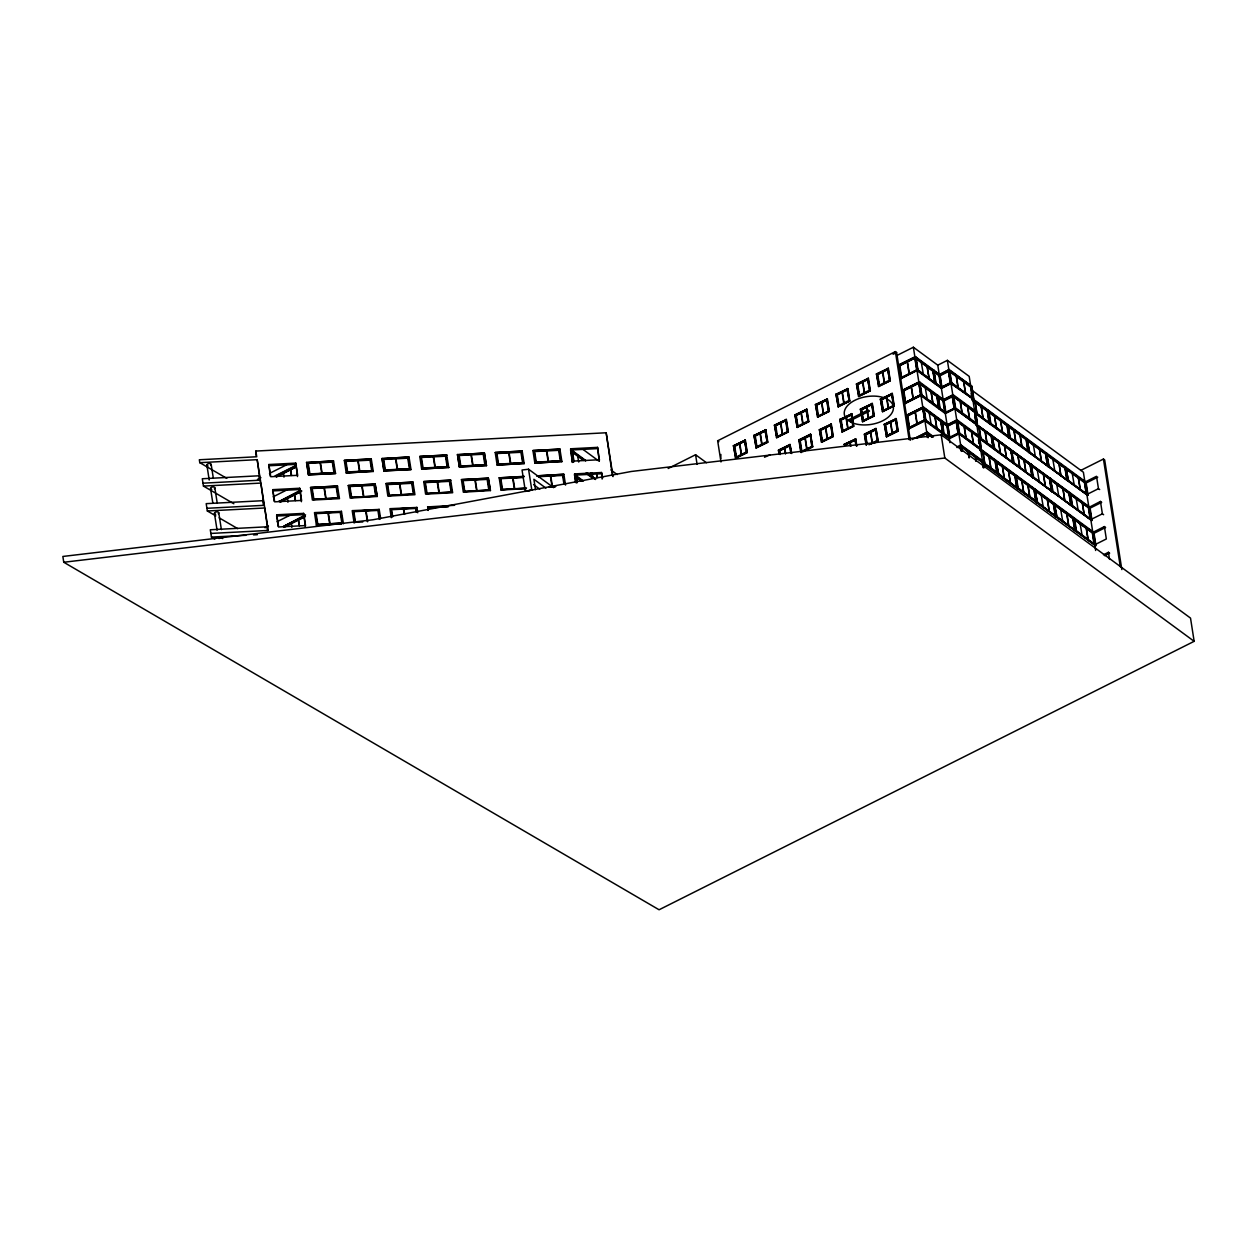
<?xml version="1.0" encoding="UTF-8"?>
<svg xmlns="http://www.w3.org/2000/svg" width="1257" height="1257" viewBox="0 0 1257 1257"><rect width="100%" height="100%" fill="white"/><g stroke="black" fill="none" stroke-linecap="round" stroke-linejoin="round"><path stroke-width="1.5" d="M613.039 476.607L606.173 432.769L255.847 451.059L256.255 456.118M255.847 451.059L256.742 456.762L199.329 459.763L199.784 462.67L257.198 459.669L260.215 481.431M270.286 476.23L268.841 464.524L295.772 463.11L297.689 475.303L270.758 476.717L268.841 464.524M274.215 501.37L272.785 489.649L299.716 488.25L301.617 500.443L274.686 501.842L272.785 489.649M278.158 526.494L276.713 514.789L303.644 513.375L305.561 525.567L278.63 526.982L276.713 514.789M297.485 476.56L295.772 463.11M301.429 501.7L299.716 488.25M306.567 462.56L333.529 460.942L335.556 473.512L308.484 474.926L306.567 462.56L333.529 460.942M308.484 474.926L306.598 462.356M309.379 474.282L334.629 472.758L309.379 474.282L307.651 462.875L332.869 461.555L334.598 472.962M305.357 526.824L303.644 513.375M310.526 487.48L337.473 486.082L310.526 487.48L312.412 500.05L339.484 498.636L337.473 486.082M311.595 488.015L336.813 486.695L311.595 488.015L313.307 499.406L338.557 497.898L313.307 499.406M315.538 513.139L340.773 511.819L315.538 513.139L317.267 524.546L342.517 523.022L317.267 524.546M341.511 523.87L316.371 525.175L341.543 523.666M335.556 473.512L308.515 474.706M344.324 460.376L371.271 458.978L344.324 460.376L346.209 472.946L373.313 471.328L346.209 472.946M347.105 472.318L372.355 470.794L370.595 459.591L345.376 460.91L347.105 472.318L372.355 470.794M341.401 511.41L314.486 512.605L316.371 525.175M348.252 485.516L375.199 484.102L348.252 485.516L350.153 498.086L377.241 496.468L375.199 484.102M349.32 486.035L374.539 484.715L349.32 486.035L351.033 497.442L376.267 496.122L374.539 484.715M351.033 497.442L376.299 495.918M353.264 511.175L378.498 509.855L353.264 511.175L354.993 522.566M370.595 459.591L372.323 470.998M382.018 458.616L408.996 457.014L411.008 469.568L383.935 470.982L382.018 458.616L408.996 457.014M377.241 496.468L375.167 484.306M383.935 470.982L382.049 458.412M384.831 470.338L410.081 468.814L384.831 470.338L383.102 458.931L408.336 457.627L410.049 469.034M379.127 509.446L352.211 510.641L354.128 523.006M385.978 483.552L412.925 482.138L385.978 483.552L387.879 496.106L414.936 494.708L412.925 482.138M387.046 484.071L412.265 482.751L387.046 484.071L388.759 495.478L414.024 493.954L388.759 495.478M391.006 509.195L416.224 507.891L391.006 509.195L392.137 516.878M411.008 469.568L383.966 470.778M419.775 456.448L446.722 455.034L419.775 456.448L421.661 469.018L448.765 467.4L421.661 469.018M422.556 468.374L447.806 466.85L446.062 455.647L420.828 456.967L422.556 468.374L447.806 466.85M416.853 507.467L389.937 508.676L391.288 517.711M423.719 481.572L450.65 480.174L423.719 481.572L425.604 494.142L452.661 492.728L450.65 480.174M424.772 482.107L449.99 480.787L424.772 482.107L426.5 493.498L451.719 492.194L449.99 480.787M426.5 493.498L451.75 491.99M428.181 510.436L427.663 506.712L428.213 510.232M446.062 455.647L447.775 467.054M457.469 454.673L484.448 453.07L486.459 465.624L459.386 467.038L457.469 454.673L484.448 453.07M459.386 467.038L457.501 454.468M460.282 466.41L485.532 464.886L460.282 466.41L458.569 455.003L483.788 453.683L485.501 465.09M461.445 479.608L488.376 478.194L461.445 479.608L463.33 492.178L490.434 490.56L488.376 478.194M462.497 480.127L487.716 478.823L462.497 480.127L464.226 491.534L489.476 490.01L464.226 491.534M495.227 452.504L522.174 451.106L495.227 452.504L497.128 465.074L524.216 463.456L497.128 465.074M490.434 490.56L488.345 478.398M498.008 464.43L523.273 462.922L521.514 451.719L496.295 453.039L498.008 464.43L523.273 462.922M524.185 476.34L499.139 477.849L524.153 476.544M523.509 476.953L500.192 478.367L523.478 477.157M526.227 488.69L501.087 489.994M525.237 488.36L501.952 489.57L526.526 487.952M521.514 451.719L523.242 463.126M532.952 450.54L559.899 449.126L532.952 450.54L534.853 463.11L561.942 461.492L534.853 463.11M535.733 462.466L560.999 460.942L535.733 462.466L534.021 451.059L559.239 449.755L560.968 461.146M563.183 474.879L537.917 476.403L563.183 474.879L564.613 484.416M563.843 474.266L536.865 475.869L563.843 474.266L565.556 485.061M570.662 448.78L572.391 462.403L570.662 448.78L597.578 447.366L599.322 460.989L597.578 447.366M575.502 482.232L574.59 473.905L601.522 472.506L602.354 477.801M606.173 432.769L612.536 475.963M602.15 479.058L601.522 472.506M528.537 469.207L531.821 490.057L525.395 491.408L522.048 470.008L528.568 469.238L553.614 487.653M257.465 479.436L260.906 477.707M269.485 473.402L286.675 464.791M295.961 465.436L275.047 475.916L276.163 476.654L296.149 466.63M277.231 475.366L296.401 465.75M275.723 476.34L295.709 466.316M276.54 476.906L283.406 473.465M295.851 467.227L290.697 469.804L291.561 475.319M273.162 496.814L286.895 489.916M299.889 490.56L279.431 501.37M281.159 500.49L300.329 490.89M279.667 501.464L301.303 490.607M301.743 490.937L280.091 501.794L279.101 500.962M280.468 502.046L287.334 498.589M301.491 491.487L294.641 494.928L295.505 500.443M265.038 527.751L268.464 526.023M277.059 521.718L290.807 514.82M305.561 514.82L283.359 526.51M285.103 525.63L304.273 516.014M305.247 515.747L283.595 526.604L304.021 516.894M284.412 527.17L291.263 523.729M305.435 516.627L298.569 520.068L299.433 525.583M573.019 462.089L571.856 450.273L585.683 460.439M576.052 481.478L575.8 475.413L583.468 481.054M582.227 480.693L575.706 476.686L581.582 481.007M588.355 474.502L591.937 476.34L587.538 473.103M587.145 474.172L591.748 477.55L592.754 476.937L592.204 473.465M720.984 461.963L717.653 440.783L895.377 351.614L896.602 352.526L910.335 440.249M893.114 354.27L896.602 352.526M668.158 468.5L695.577 454.735L706.434 462.717M897.058 355.417L913.368 347.231L937.769 365.174L949.899 442.668M733.444 445.669L745.354 440.107L747.302 452.489L735.722 458.302L733.444 445.669L735.722 458.302M753.964 435.378L765.874 429.815L767.807 442.197L756.227 448.011L753.964 435.378L756.227 448.011M774.469 425.102L786.379 419.524L788.328 431.905L776.732 437.719L774.469 425.102L776.732 437.719M794.958 414.81L806.868 409.248L808.817 421.629L797.221 427.443L794.958 414.81L797.221 427.443M815.463 404.518L827.373 398.956L829.321 411.338L817.741 417.151L815.463 404.518L817.741 417.151M835.984 394.242L847.894 388.664L849.826 401.046L838.246 406.859L835.984 394.242L838.246 406.859M856.488 383.951L868.398 378.373L870.347 390.754L858.751 396.568L856.488 383.951L858.751 396.568M876.459 373.926L888.369 368.364L890.302 380.745L878.722 386.559L876.459 373.926L878.722 386.559M733.774 445.921L745.354 440.107M754.294 435.629L765.874 429.815M774.799 425.337L786.379 419.524M795.288 415.061L806.868 409.248M815.793 404.77L827.373 398.956M836.314 394.478L847.894 388.664M856.818 384.186L868.398 378.373M876.789 374.162L888.369 368.364M734.072 445.921L736.162 457.438L734.072 445.921L744.568 440.641L746.658 452.174L744.568 440.641M754.577 435.629L756.683 447.146L754.577 435.629L765.073 430.365L767.179 441.883L765.073 430.365M775.098 425.337L785.924 420.309L787.683 431.591L776.857 436.619L775.098 425.337L776.857 436.619M795.587 415.061L797.676 426.579L795.587 415.061L806.083 409.782L808.172 421.315L806.083 409.782M816.092 404.77L826.917 399.742L828.677 411.023L817.867 416.051L816.092 404.77L817.867 416.051M836.596 394.478L838.702 406.011L836.596 394.478L847.092 389.214L849.198 400.732L847.092 389.214M857.117 384.186L859.207 395.719L857.117 384.186L867.613 378.923L869.703 390.456L867.613 378.923M877.087 374.162L879.177 385.695L877.087 374.162L887.583 368.898L889.673 380.431L887.583 368.898M734.402 446.156L744.898 440.893M754.907 435.865L765.403 430.601M775.428 425.573L785.924 420.309M795.917 415.297L806.413 410.033M816.422 405.005L826.917 399.742M836.926 394.714L847.422 389.45M857.447 384.422L867.943 379.158M877.402 374.413L887.913 369.149M744.647 441.364L739.854 443.768L741.52 454.406M765.152 431.072L760.359 433.476L762.025 444.114M785.672 420.781L780.864 423.185L782.53 433.838M806.161 410.505L801.353 412.909L803.019 423.546M826.666 400.213L821.874 402.617L823.539 413.254M847.171 389.921L842.379 392.325L844.044 402.978M867.691 379.63L862.899 382.049L864.565 392.687M887.662 369.621L882.854 372.025L884.519 382.662M898.535 365.08L915.552 356.784L917.704 370.155L900.829 378.624L898.535 365.08L915.347 356.642L939.985 374.712L942.074 388.114L917.516 370.014L915.347 356.642M720.874 454.453L720.795 458.585M899.242 365.394L915.175 357.648L899.242 365.394L901.332 377.681L917.076 369.794L901.332 377.681M916.102 357.742L933.087 371.035L934.988 383.181L918.003 369.888L916.102 357.742L939.875 375.183L941.65 387.659L950.606 383.165M735.832 457.202L746.344 451.939M756.353 446.911L766.849 441.647M797.347 426.343L807.842 421.079M838.372 405.76L848.868 400.496M858.877 395.468L869.373 390.204M878.847 385.459L889.343 380.195M735.392 458.067L747.302 452.489M755.897 447.775L767.807 442.197M776.402 437.483L788.328 431.905M796.891 427.207L808.817 421.629M817.411 416.915L829.321 411.338M837.916 406.624L849.826 401.046M858.437 396.332L870.347 390.754M878.392 386.308L890.302 380.745M918.003 369.888L900.829 378.624M937.769 365.174L947.385 360.35L969.194 376.377L983.524 467.557M933.087 371.035L935.711 383.369M933.652 371.444L936.229 383.259L941.1 387.675L935.554 383.589L933.652 371.444L939.875 375.183M764.523 457.218L769.803 454.971M778.963 453.793L778.413 450.242L789.993 444.444L791.706 453.526M800.835 452.347L798.902 439.966L810.482 434.152L812.745 446.785L802.814 451.766M819.407 429.674L831.317 424.112L833.265 436.493L821.669 442.307L819.407 429.674L821.669 442.307M839.912 419.382L851.822 413.82L853.77 426.202L842.19 432.015L839.912 419.382L842.19 432.015M860.432 409.091L872.342 403.528L874.275 415.91L862.695 421.724L860.432 409.091L862.695 421.724M880.403 399.082L892.313 393.504L894.246 405.901L882.665 411.699L880.403 399.082L882.665 411.699M778.413 450.242L790.323 444.679M798.902 439.966L810.812 434.403M819.737 429.925L831.317 424.112M840.242 419.634L851.822 413.82M860.762 409.342L872.342 403.528M880.717 399.317L892.313 393.504M779.623 454.248L779.026 450.493L789.852 445.465L791.03 452.991M799.845 440.453L810.341 435.189L812.116 446.471L801.62 451.734L799.515 440.201L801.62 451.734M820.365 430.161L830.861 424.897L832.621 436.179L822.125 441.443L820.035 429.91L822.125 441.443M840.87 419.869L851.366 414.606L853.142 425.887L842.63 431.151L840.54 419.634L842.63 431.151M861.375 409.578L871.871 404.314L873.646 415.596L863.15 420.859L861.045 409.342L863.15 420.859M881.346 399.553L891.842 394.289L893.617 405.587L883.121 410.85L881.016 399.317L883.121 410.85M789.6 445.936L784.808 448.34L785.641 453.667M810.089 435.66L805.297 438.065L806.963 448.702M830.61 425.369L825.802 427.773L827.483 438.41M851.115 415.077L846.322 417.481L847.988 428.118M871.62 404.785L866.827 407.189L868.493 417.827M891.59 394.777L886.798 397.181L888.463 407.818M902.51 390.189L919.307 381.751L943.913 399.852L946.018 413.254L921.491 395.169L904.6 403.591L902.51 390.189L904.789 403.748L921.931 395.028L939.576 407.991L921.302 395.342L918.946 382.615L903.202 390.503L905.103 402.649L921.035 394.902L905.103 402.649M902.699 390.33L919.511 381.908M903.202 390.503L919.134 382.757M939.639 408.494L937.659 395.845L919.401 383.196L937.031 396.159L938.932 408.305M847.925 420.152L868.131 410.018L869.53 411.039L849.308 421.174M939.309 375.057L948.501 369.904L950.606 383.401L973.986 399.757L971.865 386.26L949.161 369.558L938.869 374.727L940.974 388.13L951.69 382.804L973.484 398.83L951.03 383.149L949.114 370.909L971.567 386.59L973.484 398.83M948.249 370.689L939.309 375.183L948.249 370.689L951.03 383.636L941.414 388.46L917.013 370.516M940.142 375.717L948.422 371.553L950.198 382.961L941.933 387.109M801.29 451.499L812.116 446.471M821.795 441.207L832.621 436.179M842.316 430.915L853.142 425.887M862.821 420.624L873.646 415.596M882.791 410.615L893.617 405.587M802.485 451.514L812.745 446.785M821.355 442.055L833.265 436.493M841.86 431.78L853.77 426.202M862.365 421.488L874.275 415.91M882.335 411.463L894.246 405.901M941.21 387.329L950.151 382.835M937.031 396.159L937.958 395.452L939.388 409.201L937.282 395.798M938.256 396.238L940.157 408.384L945.704 412.469L939.498 408.714L938.256 396.238L943.803 400.323L945.138 412.453L954.534 408.289L944.903 413.254L942.813 399.852L953.089 394.698L975.809 411.385L977.255 425.227L975.133 411.715L952.429 395.028L954.55 408.541L1090.102 508.142L1092.034 520.539L971.724 432.345L973.531 443.862M855.766 438.976L843.856 444.538L855.766 438.976L856.881 446.046M866.026 444.868L864.36 434.246L875.956 428.433L878.219 441.066L874.903 442.731M884.331 424.238L896.241 418.66L898.189 431.041L886.609 436.855L884.331 424.238L886.609 436.855M864.36 434.246L876.286 428.684M884.661 424.473L896.241 418.66M855.31 439.761L844.484 444.774L855.31 439.761L856.19 445.402M866.466 443.894L864.989 434.482L875.485 429.218L877.59 440.751L870.582 444.271M884.959 424.473L895.785 419.445L897.545 430.742L887.049 436.006L884.959 424.473L887.049 436.006M864.989 434.482L875.815 429.47M885.289 424.709L895.785 419.445M845.16 445.198L849.952 442.794L850.518 446.329M855.059 440.233L850.266 442.637L850.816 446.188M875.563 429.941L870.771 432.345L872.437 442.983L877.229 440.578L875.485 429.218M895.534 419.917L890.742 422.336L892.407 432.974L897.545 430.742M906.438 415.329L923.455 407.048L925.608 420.419L908.732 428.888L906.438 415.329L923.251 406.891L947.841 424.976L949.946 438.394L925.419 420.278L923.251 406.891M907.145 415.658L909.251 427.946L907.145 415.658L922.874 407.755L925.231 420.482L943.488 433.115L925.875 420.168L923.974 408.022L940.959 421.299L942.86 433.445M907.35 415.8L923.078 407.897M943.237 400.307L952.869 395.358M943.803 400.323L937.596 396.568M950.009 371.004L971.865 386.26M976.752 424.285L954.959 408.274L953.042 396.034L975.495 411.715L977.412 423.955L955.619 407.944L953.717 395.704M944.086 400.842L952.35 396.693L954.142 408.085M870.253 444.02L877.59 440.751M886.719 435.755L897.215 430.491L895.455 419.21M868.933 444.742L872.138 443.14L870.472 432.502L865.664 434.906L867.063 443.768M872.924 443.312L878.219 441.066M886.279 436.619L898.189 431.041M909.047 427.804L924.775 419.901M908.528 428.747L925.875 420.168M954.55 408.541L1089.505 506.917L1091.61 520.319L980.303 439.274M954.974 408.761L945.343 413.584L920.941 395.641M940.959 421.299L943.567 433.634M948.972 437.939L943.426 433.854L942.184 421.378L947.731 425.447L949.632 437.593L944.086 433.524L942.184 421.378M912.079 439.604L927.195 432.015L933.511 436.698M915.63 438.065L927.399 432.157L927.965 436.022M916.337 438.127L926.833 432.864M916.542 438.284L927.022 433.021L927.572 436.493M919.338 437.263L926.708 433.555L927.305 437.373M932.317 436.383L927.273 433.461L931.688 436.713M979.737 436.525L981.183 450.367L979.737 436.525L957.033 419.838L946.741 424.992L948.705 437.405M947.181 425.322L956.813 420.498M947.181 425.447L956.577 421.284L947.621 425.777L924.319 408.509M947.731 425.447L941.524 421.708M975.809 411.385L974.835 412.06L953.042 396.034M1016.662 487.685L1014.76 475.539L996.173 461.885L998.718 473.7L1016.662 487.685L998.074 474.03L995.953 460.926L958.902 433.414L956.986 421.174L979.439 436.87L980.696 449.44M948.014 425.982L956.294 421.833L958.07 433.241M972.949 410.285L989.353 423.138L987.452 410.992L988.363 410.316L990.469 423.719M949.082 437.593L958.023 433.115L1094.03 533.298L1095.978 545.679L983.383 463M949.522 437.923L958.478 433.429M948.846 438.41L959.562 433.084L981.356 449.095M958.902 433.901L949.286 438.724L924.885 420.781M988.081 410.662L990.202 423.766L1009.434 437.106L990.846 423.436L989.825 424.049L987.719 410.63M957.096 446.895L960.961 444.962L983.665 461.649L984.577 467.431M957.08 447.586L960.741 445.622M961.464 449.786L961.574 445.968L983.367 461.979L984.2 467.227M979.439 436.87L956.986 421.174M1008.79 437.42L1006.888 425.275L1007.8 424.615L1009.905 438.017M975.903 424.74L992.024 435.802L994.146 448.89L1012.733 462.56L994.79 448.576L992.244 436.745L1010.832 450.415L1012.733 462.56M1007.533 424.96L1009.654 438.049L1028.87 451.404L1010.282 437.735L1009.261 438.332L1007.171 424.929M979.344 438.017L993.926 447.948L956.373 420.168L958.478 433.681M1010.282 437.735L1008.381 425.589L1026.969 439.259L1029.09 452.347L1047.678 466.017L1029.734 452.033L1027.189 440.201L1045.777 453.871L1047.678 466.017M983.665 461.649L982.707 462.325L960.914 446.298M1011.099 450.053L1013.205 463.472L1011.398 451.97M1010.832 450.415L1013.582 463.189L1032.17 476.843L1014.226 462.859L1011.681 451.043L1030.269 464.697L1032.17 476.843M979.832 449.865L995.953 460.926M1029.734 452.033L1028.713 452.63L1027.252 438.897L1029.342 452.316M983.288 463.142L997.854 473.072L983.917 462.827M998.718 473.7L997.697 474.313L995.591 460.895M1045.777 453.871L1048.527 466.646L1067.114 480.3L1049.171 466.316L1046.625 454.5L1065.213 468.154L1067.114 480.3M1030.269 464.697L1033.034 477.471L1051.606 491.141L1033.663 477.157L1031.117 465.326L1049.705 478.996L1051.606 491.141M1014.76 475.539L1015.672 474.879L1017.777 488.282M1049.171 466.316L1048.149 466.928L1046.688 453.196L1048.794 466.598M996.817 461.555L1015.405 475.225L1017.526 488.313L1036.742 501.653L1018.154 487.999L1017.133 488.596L1015.342 477.11M1065.213 468.154L1067.979 480.928L1086.567 494.598L1085.294 482.122L1066.077 468.782L1068.607 480.614L1087.195 494.268M1049.705 478.996L1052.47 491.77L1071.058 505.44L1053.115 491.456L1050.569 479.624L1069.157 493.294L1071.058 505.44M1015.625 476.167L1034.841 489.507L1036.962 502.611L1055.55 516.266L1037.606 502.297L1035.061 490.466L1053.649 504.12L1055.55 516.266M1080.69 470.448L1103.442 459.041L1104.667 459.936L1121.841 569.594M1068.607 480.614L1067.586 481.211L1066.125 467.494L1068.23 480.897M1037.606 502.297L1036.585 502.894L1035.124 489.162L1037.214 502.564M1084.932 482.107L1096.513 476.293L1098.461 488.674L1099.671 489.57M972.431 399.176L1086.158 483.002L1097.738 477.189M1069.157 493.294L1071.907 506.068L1090.495 519.722L1102.389 513.83L1103.615 514.726M1070.65 493.592L1072.551 505.738L1091.139 519.408L1089.238 507.262L1070.006 493.922L1088.593 507.577L1090.495 519.722M1053.649 504.12L1056.399 516.91L1074.986 530.564L1057.043 516.58L1054.497 504.764L1073.085 518.418L1074.986 530.564M1086.881 494.488L1098.461 488.674M1072.551 505.738L1071.53 506.351L1070.068 492.618L1072.158 506.021M1057.043 516.58L1056.021 517.193L1054.56 503.46L1056.666 516.863M1088.593 507.577L1100.456 501.449L1101.682 502.344L1090.102 508.142M1073.085 518.418L1075.851 531.192L1094.438 544.862L1093.166 532.387L1073.949 519.047L1092.522 532.717L1094.438 544.862M1095.067 544.532L1076.479 530.878L1075.458 531.475L1073.997 517.743L1076.102 531.161M1092.804 532.402L1104.4 526.589L1105.61 527.484L1094.03 533.298M1094.753 544.784L1106.333 538.97L1104.4 526.589M1103.457 554.793L1108.423 552.31L1109.648 553.206L1104.683 555.688M1194.15 641.321L659.077 909.769L63.761 562.256L62.85 556.458L372.858 519.785L631.234 471.485L941.179 434.812L1190.52 618.098L1194.15 641.321L944.824 458.019L63.761 562.256M525.379 491.283L531.821 490.057M268.652 465.781L295.584 464.383M570.458 450.037L597.389 448.623M459.433 466.834L486.49 465.42M572.595 461.13L599.526 459.732M202.99 483.175L260.419 480.174M259.633 480.221L258.942 475.79L202.298 478.744L203.445 486.082L260.859 483.081L263.86 504.717M523.179 477.503L513.045 478.037L514.694 488.564M538.562 476.702L550.393 476.089L552.043 486.616M272.58 490.921L299.512 489.507M574.386 475.162L601.317 473.763M549.403 486.883L555.798 486.428M549.372 487.088L555.201 486.789M206.934 508.299L264.347 505.314M263.577 505.345L262.839 500.695L206.195 503.648L207.342 510.971L264.771 507.985L267.505 527.956M427.631 506.917L454.61 505.298M448.136 506.225L428.7 507.435L448.105 506.43M429.344 507.734L441.176 507.121M441.553 507.105L448.309 506.744M276.524 516.046L303.456 514.647M362.786 521.969L355.527 522.221L353.877 511.678L365.708 511.049L367.358 521.592M210.862 533.439L268.275 530.438L257.198 459.669M267.505 530.485L266.94 526.809L210.296 529.763L211.443 537.1L245.885 535.293M253.537 534.901L257.371 534.696M199.784 462.67L226.81 478.367M203.445 486.082L233.849 503.743M207.342 510.971L215.795 515.889M219.174 517.853L237.746 528.647M211.443 537.1L214.79 539.049M971.567 386.59L949.773 370.564L951.69 382.804M949.444 371.475L956.263 376.487L958.07 388.004M972.117 390.424L1083.393 472.239L1095.648 550.503M971.96 399.6L987.452 410.992M1006.888 425.275L988.945 411.29L990.846 423.436M915.772 358.606L932.898 371.192L934.689 382.631M933.92 371.978L939.058 375.749M972.132 400.04L987.232 411.149L989.023 422.572M988.631 412.17L1006.684 425.447M1008.067 426.469L1026.121 439.73L1027.912 451.169M1027.519 440.751L1045.557 454.028L1047.348 465.451M1046.955 455.05L1065.009 468.311L1066.8 479.75M1066.392 469.348L1084.445 482.609L1086.237 494.048M975.511 412.736L1088.091 495.384L1086.158 483.002M917.359 370.218L934.988 383.181M953.387 396.599L960.191 401.611L961.998 413.129M974.913 412.5L967.796 407.189L969.603 418.707M975.416 412.893L989.353 423.138M976.359 414.15L1087.666 495.179L1085.577 481.777L951.25 382.992L949.161 369.558M976.359 424.316L992.024 435.802M992.873 436.43L1011.461 450.085M1012.325 450.713L1030.913 464.383M1031.761 465.011L1050.349 478.681M1051.198 479.31L1069.786 492.964M918.836 382.238L943.693 400.637L952.193 395.829L954.094 407.975M919.715 383.746L936.826 396.332L938.618 407.755M937.863 397.102L942.986 400.873M976.076 425.18L991.176 436.273L992.967 447.712M992.559 437.295L1010.612 450.572M1012.011 451.593L1030.064 464.87L1031.84 476.293M1031.447 465.891L1049.501 479.153L1051.292 490.591M1050.883 480.174L1068.937 493.451L1070.728 504.874M1070.336 494.472L1088.389 507.734L1090.165 519.172M921.475 395.122L919.307 381.751M957.315 421.739L964.135 426.752L965.942 438.269M923.974 408.022L941.587 420.969M1034.841 489.507L1016.253 475.853L1018.154 487.999M1035.705 490.151L1054.277 503.806M1055.142 504.434L1073.729 518.104M923.644 408.886L940.755 421.456L942.546 432.895M941.792 422.242L946.914 426.013M980.004 450.305L995.104 461.413L996.895 472.836M996.502 462.435L1014.556 475.696M1015.939 476.733L1033.992 489.994L1035.784 501.433M1035.391 491.016L1053.429 504.293L1055.22 515.716M1054.827 505.314L1072.881 518.575L1074.672 530.014M1074.264 519.597L1092.317 532.874L1094.109 544.297M891.842 394.289L893.256 405.414M960.505 446.408L960.599 449.55M961.259 446.863L968.063 451.876L968.974 457.642M982.785 462.765L975.668 457.454L976.265 461.303M984.231 464.414L1095.538 545.444L1093.449 532.041L959.122 433.256L957.033 419.838M926.723 432.502L932.867 437.027M927.587 434.011L931.783 437.09M871.871 404.314L873.285 415.423M851.366 414.606L852.78 425.714M830.861 424.897L832.275 436.006M810.341 435.189L811.755 446.298M789.852 445.465L790.716 453.023M717.653 440.783L718.878 441.678M582.792 449.252L598.426 460.753M610.933 469.945L617.187 474.549M571.228 450.603L585.636 460.958M583.531 460.188L572.422 451.232L574.04 461.649M572.092 452.096L583.437 460.439M592.754 476.937L595.692 479.09M586.249 472.711L595.457 479.498M575.156 475.727L581.3 480.253M576.02 477.236L581.614 481.337M545.931 488.125L533.879 479.278L535.513 489.68M533.581 484.621L539.772 489.177M559.899 449.126L561.91 461.696M522.174 451.106L524.185 463.66M484.416 453.274L486.459 465.624M446.722 455.034L448.733 467.604M416.884 507.262L417.733 512.762M371.271 458.978L373.282 471.532M379.158 509.242L380.588 518.261M341.433 511.206L343.444 523.76M927.195 432.015L928.122 437.735M1103.442 459.041L1120.317 566.766M1100.456 501.449L1102.389 513.83M1108.423 552.31L1109.522 559.381M1084.665 482.452L1086.567 494.598M1078.553 478.273L1080.344 489.711M1082.497 503.413L1084.288 514.836M1086.425 528.537L1088.216 539.976M1078.365 478.147L1080.156 489.57M1082.308 503.271L1084.1 514.71M1086.237 528.411L1088.028 539.834M1072.284 473.669L1074.264 485.233M1076.228 498.809L1078.207 510.373M1080.156 523.933L1082.136 535.498M1074.578 518.732L1076.479 530.878M1060.908 475.413L1059.117 463.99L1060.719 475.272M1064.836 500.553L1063.045 489.114L1064.648 500.412M1066.989 514.254L1068.78 525.677M1066.8 514.113L1068.591 525.536M1052.847 459.386L1054.827 470.951M1056.776 484.511L1058.755 496.075M1060.719 509.635L1062.699 521.215M1039.665 449.692L1041.456 461.13M1043.609 474.832L1045.4 486.255M1047.537 499.956L1049.328 511.395M1039.476 449.55L1041.267 460.989M1043.42 474.69L1045.211 486.113M1047.348 499.815L1049.139 511.253M1033.411 445.088L1035.375 456.652M1037.339 470.212L1039.319 481.792M1041.283 495.352L1043.247 506.917M1026.341 439.573L1028.242 451.719M1034.197 489.837L1036.114 501.983M1020.228 435.393L1022.02 446.832M1024.172 460.533L1025.948 471.956M1028.1 485.658L1029.892 497.096M1020.04 435.268L1021.831 446.691M1023.984 460.392L1025.775 471.831M1027.912 485.532L1029.703 496.955M1014.148 430.931L1015.939 442.37M1018.091 456.071L1019.883 467.494M1022.02 481.195L1023.811 492.634M1013.959 430.79L1015.75 442.228M1017.903 455.93L1019.694 467.353M1021.831 481.054L1023.622 492.493M1000.792 421.111L1002.583 432.534M1004.72 446.235L1006.511 457.674M1008.664 471.375L1010.455 482.798M1000.603 420.969L1002.395 432.408M1004.532 446.109L1006.323 457.532M1008.475 471.234L1010.267 482.672M994.711 416.633L996.502 428.071M998.639 441.773L1000.431 453.196M1002.583 466.897L1004.374 478.336M994.523 416.507L996.314 427.93M998.451 441.631L1000.242 453.07M1002.395 466.771L1004.186 478.194M992.307 435.441L993.768 449.173L991.663 435.77M996.235 460.581L998.341 473.983M991.38 436.116L993.281 448.262M995.324 461.256L997.225 473.402M981.34 406.812L983.131 418.251M985.284 431.952L987.075 443.375M989.212 457.077L991.003 468.515M981.151 406.671L982.943 418.11M985.095 431.811L986.886 443.234M989.023 456.935L990.815 468.374M975.275 402.35L977.05 413.773M979.203 427.474L980.994 438.913M983.131 452.614L984.922 464.037M975.086 402.209L976.862 413.647M979.014 427.333L980.806 438.772M982.958 452.473L984.734 463.896M971.205 386.59L973.311 400.103M983.917 467.777L983.005 461.979L960.301 445.292L961.212 451.074M972.478 398.595L970.671 387.077L963.852 382.065L965.659 393.582M974.599 412.202L976.406 423.719M978.543 437.342L980.35 448.859M982.33 462.435L983.147 467.635M971.158 393.268L971.755 397.071M974.803 416.491L975.401 420.294M978.433 439.73L979.03 443.532M965.455 393.441L963.663 381.924L956.467 376.629L958.274 388.146M969.398 418.565L967.591 407.048L960.395 401.753L962.202 413.27M973.327 443.705L971.535 432.188L964.339 426.909L966.146 438.426M976.061 461.146L975.463 457.312L968.267 452.017L969.178 457.784M957.645 420.844L959.562 433.084M961.574 445.968L962.406 451.2M953.089 394.698L955.21 408.195M960.961 444.962L961.872 450.744M947.385 360.35L961.652 451.389M956.121 420.969L958.023 433.115M941.179 434.812L944.824 458.019M927.305 367.091L929.096 378.514L927.132 366.965M931.248 392.215L933.04 403.654M935.177 417.355L936.968 428.794M931.06 392.09L932.851 403.513M934.988 417.23L936.779 428.653M921.365 362.723L923.329 374.287M925.293 387.847L927.257 399.412M929.237 412.987L931.201 424.552M920.03 382.882L921.931 395.028M927.917 433.146L928.467 436.619M915.552 356.784L917.641 370.187M919.48 381.908L921.585 395.327M923.424 407.064L925.513 420.467M915.74 359.801L916.274 363.273M913.368 347.231L927.367 436.336M916.652 369.621L914.86 358.198L907.475 361.89L909.267 373.329M909.031 373.439L907.24 362.016L899.855 365.708L901.646 377.147M903.406 390.66L905.307 402.806M895.377 351.614L909.157 439.667M888.039 368.112L889.987 380.494M891.983 393.268L893.916 405.65M895.911 418.424L897.859 430.805M884.221 382.819L882.555 372.182L877.763 374.586L879.429 385.223M888.165 407.975L886.499 397.322L881.707 399.742L883.372 410.379M868.068 378.137L870.017 390.518M872.012 403.293L873.945 415.674M875.956 428.433L877.889 440.83M864.25 392.828L862.585 382.191L857.793 384.595L859.458 395.232M868.194 417.984L866.529 407.347L861.736 409.751L863.402 420.388M865.319 434.733L866.796 444.145M864.69 434.498L866.356 445.104M847.564 388.429L849.496 400.81M851.508 413.584L853.44 425.966M855.436 438.724L856.551 445.811M854.98 439.51L855.891 445.544M843.746 403.12L842.08 392.483L837.288 394.887L838.953 405.524M847.689 428.276L846.024 417.638L841.216 420.042L842.881 430.68M827.059 398.72L828.992 411.102M830.987 423.86L832.935 436.258M826.587 399.506L828.332 410.85M823.241 413.412L821.575 402.774L816.767 405.178L818.433 415.816M827.169 438.567L825.503 427.93L820.711 430.334L822.377 440.971M806.538 409.012L808.487 421.394M810.482 434.152L812.415 446.534M802.72 423.703L801.055 413.066L796.262 415.47L797.928 426.107M806.664 448.859L804.999 438.222L800.206 440.626L801.872 451.263M799.232 440.217L801.165 452.599M786.049 419.288L787.998 431.67M789.993 444.444L791.376 453.274M785.594 420.074L787.338 431.418M782.231 433.979L780.566 423.342L775.773 425.746L777.439 436.383M785.342 453.808L784.509 448.498L779.717 450.902L780.267 454.453M779.356 450.729L779.953 454.484M778.743 450.493L779.293 454.028M765.544 429.58L767.477 441.961M761.726 444.271L760.061 433.634L755.268 436.038L756.934 446.675M745.024 439.871L746.972 452.253M741.221 454.563L739.556 443.925L734.748 446.329L736.413 456.967M695.577 454.735L697.085 464.367M601.867 473.999L602.637 477.943M596.871 473.7L597.468 477.503M596.698 473.575L597.295 477.377M591.717 473.276L592.393 477.236M591.387 472.868L592.11 477.251M591.151 473.716L591.748 477.55M590.759 473.182L591.293 476.654M577.67 456.212L578.739 462.057M576.35 476.372L577.167 481.572M571.856 450.273L573.663 461.775M575.8 475.413L576.916 482.955M572.595 456.762L573.412 461.963M574.59 473.905L575.973 482.735M563.984 484.228L562.602 475.445L550.77 476.057L552.42 486.6M514.317 488.596L512.667 478.053L500.836 478.666L502.486 489.209M500.223 478.163L501.952 489.57M487.716 478.823L489.444 490.214M488.8 489.916L487.15 479.388L475.319 480.001L476.969 490.544M476.592 490.56L474.942 480.017L463.11 480.63L464.76 491.173M449.959 480.991L451.719 492.194M451.074 491.896L449.425 481.352L437.593 481.965L439.243 492.508M438.866 492.524L437.216 481.981L425.385 482.609L427.034 493.153M412.265 482.751L413.993 494.158M416.224 507.891L416.774 511.819M413.349 493.86L411.699 483.317L399.867 483.929L401.517 494.472M416.193 511.96L415.643 508.457L403.811 509.069L404.644 514.333M401.14 494.504L399.49 483.961L387.659 484.573L389.309 495.117M404.267 514.364L403.434 509.085L391.618 509.698L392.718 516.737M378.498 509.855L379.928 519.392M374.507 484.935L376.267 496.122M375.623 495.824L373.973 485.281L362.142 485.909L363.792 496.452M379.3 519.204L377.917 510.421L366.086 511.033L367.735 521.576M363.414 496.468L361.765 485.925L349.933 486.538L351.583 497.081M336.813 486.695L338.526 498.102M340.773 511.819L342.485 523.226M337.882 497.803L336.232 487.26L324.4 487.873L326.05 498.416M341.841 522.928L340.191 512.385L328.36 512.997L330.01 523.54M325.673 498.432L324.023 487.889L312.192 488.517L313.857 499.045M329.633 523.572L327.983 513.029L316.151 513.642L317.801 524.185M291.341 475.429L290.477 469.914L283.611 473.355L283.972 477.141M295.285 500.553L294.421 495.038L287.554 498.479L287.916 502.266M299.213 525.693L298.349 520.178L291.483 523.619L291.844 527.406M211.176 464.462L213.219 477.519M214.853 487.873L217.162 502.706M218.749 512.777L221.389 529.621M206.886 465.121L209.212 480.033M210.548 488.533L212.873 503.35M214.444 513.422L217.084 530.265M906.643 415.47L908.732 428.888M499.17 477.644L501.056 490.199M211.773 489.429A2.168 1.241 -8.9 0 1 210.83 487.763A2.168 1.241 -8.9 0 1 213.957 487.056A2.168 1.241 -8.9 0 1 214.334 488.832M219.048 538.577A2.168 1.241 -8.9 0 1 222.725 538.593M208.096 466.017A2.168 1.241 -8.9 0 1 207.169 464.352A2.168 1.241 -8.9 0 1 210.28 463.644A2.168 1.241 -8.9 0 1 210.673 465.42M215.67 514.333A2.168 1.241 -8.9 0 1 214.743 512.667A2.168 1.241 -8.9 0 1 217.854 511.96A2.168 1.241 -8.9 0 1 218.231 513.736M934.014 370.328L935.444 384.076L934.014 370.328M911.215 387.125L903.83 390.833L905.621 402.256L913.006 398.548L911.215 387.125M918.82 383.306L911.451 386.999L913.242 398.438L920.611 394.729L918.82 383.306M890.427 422.478L885.635 424.882L887.301 435.519L892.109 433.115L890.427 422.478M915.143 412.265L907.774 415.973L909.565 427.396L916.934 423.703L915.143 412.265M922.764 408.446L915.379 412.155L917.17 423.578L924.555 419.869L922.764 408.446M941.886 420.592L943.316 434.341L941.886 420.592M1031.18 464.037L1032.641 477.754L1031.18 464.037M1050.632 478.32L1052.093 492.053L1050.632 478.32M320.095 462.765L308.264 463.377L309.913 473.92L321.745 473.308L320.095 462.765M332.304 462.12L320.472 462.749L322.122 473.276L333.953 472.663L332.304 462.12M357.821 460.8L345.989 461.413L347.639 471.956L359.471 471.328L357.821 460.8M370.029 460.156L358.198 460.769L359.848 471.312L371.679 470.699L370.029 460.156M395.546 458.821L383.715 459.449L385.365 469.977L397.196 469.364L395.546 458.821M407.755 458.192L395.924 458.805L397.573 469.348L409.405 468.735L407.755 458.192M433.272 456.857L421.441 457.469L423.09 468.013L434.922 467.4L433.272 456.857M445.481 456.212L433.649 456.841L435.299 467.384L447.131 466.756L445.481 456.212M470.998 454.893L459.182 455.505L460.832 466.048L472.663 465.42L470.998 454.893M483.207 454.248L471.375 454.861L473.041 465.404L484.856 464.791L483.207 454.248M508.739 452.913L496.908 453.541L498.558 464.069L510.389 463.456L508.739 452.913M520.948 452.284L509.116 452.897L510.766 463.44L522.598 462.827L520.948 452.284M546.465 450.949L534.634 451.562L536.283 462.105L548.115 461.492L546.465 450.949M558.674 450.32L546.842 450.933L548.492 461.476L560.323 460.848L558.674 450.32M850.549 421.943L846.904 419.272A24.794 14.078 -8.9 0 1 867.974 396.426A24.794 14.078 -8.9 0 1 891.464 413.694A24.794 14.078 -8.9 0 1 850.549 421.943"/></g></svg>
